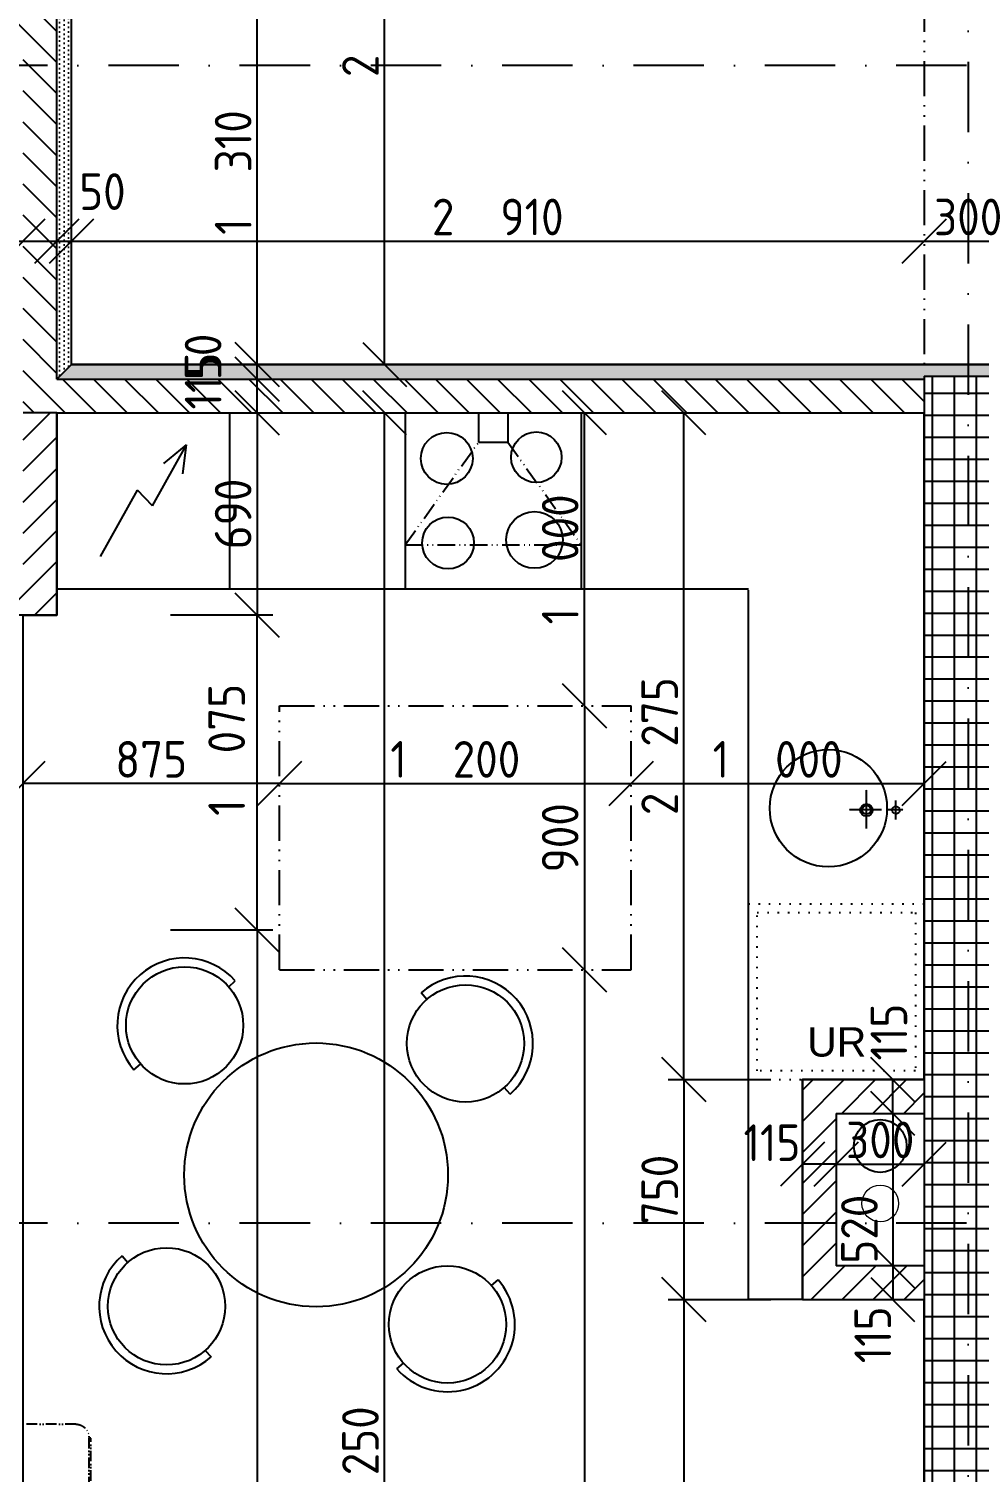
# Model space of a CAD drawing. Extents: x 4511820 to 5180432, y -1526536 to -944957.
# Drawn here: x 5112817 to 5116060, y -1119828 to -1114904 of the extents above; entities that cross this region are included whole.
import ezdxf

# ---------------------------------------------------------------- set-up
doc = ezdxf.new("R2010")
doc.units = 0
doc.header["$MEASUREMENT"] = 0
for name, pattern in [('ACAD_ISO07W100', [3.5, 0.5, -3]), ('ACAD_ISO12W100', [22, 12, -3, 0.5, -3, 0.5, -3]), ('BODKOCIARKOVANA_3', [5.6, 3, -1.3, 0, -1.3]), ('DASHED', [0.75, 0.5, -0.25])]:
    doc.linetypes.add(name, pattern=pattern)
doc.layers.get('0').update_dxf_attribs({"linetype": 'CONTINUOUS'})
doc.layers.get('Defpoints').update_dxf_attribs({"color": 61, "linetype": 'CONTINUOUS'})
for name, color, linetype in [('KÓTY', 4, 'CONTINUOUS'), ('MÚRY', 1, 'CONTINUOUS'), ('osi', 253, 'CONTINUOUS'), ('Plochy', 41, 'CONTINUOUS'), ('TENKÁ', 7, 'CONTINUOUS'), ('ZARIADENIE', 47, 'CONTINUOUS'), ('ZARIADENIE1', 145, 'CONTINUOUS'), ('ZZ-chladenie', 133, 'CONTINUOUS'), ('zz-vetr', 52, 'CONTINUOUS'), ('ŠRAFY', 82, 'CONTINUOUS')]:
    doc.layers.add(name, color=color, linetype=linetype)
doc.layers.add('zz-kanal-splaskova', color=37, linetype='CONTINUOUS', lineweight=18)
doc.styles.add('ARIAL', font='arial.ttf')
doc.styles.add('STYLE1', font='isocp.shx')
doc.dimstyles.new('STANDARD-50', dxfattribs={"dimtxt": 125, "dimasz": 150, "dimexe": 10, "dimexo": 200, "dimgap": 20, "dimtad": 1, "dimdsep": 46, "dimlunit": 6, "dimtxsty": 'STYLE1', "dimblk1": 'OBLIQUE', "dimblk2": 'OBLIQUE', "dimsah": 1, "dimcen": 2.5, "dimse1": 1, "dimse2": 1, "dimadec": 0, "dimazin": 0, "dimtfac": 1, "dimtmove": 1, "dimatfit": 3, "dimldrblk": 'OBLIQUE', "dimfxl": 1, "dimtolj": 1, "dimtzin": 0, "dimarcsym": 0})
pattern_1 = [(45, (515270.5, 303822), (-53.0330086, 53.0330086), [])]

# ---------------------------------------------------------------- blocks, each defined once
blk = doc.blocks.new('stol kruh')
at = {"layer": 'ZARIADENIE', "ltscale": 0.25}
for p, q in [((4441014, -1342243.9), (4441036.5, -1342224.1)), ((4441690.1, -1342287.3), (4441670.3, -1342264.8)), ((4440690.9, -1342527.6), (4440713.4, -1342507.8)), ((4441974.3, -1342610), (4441954.5, -1342587.5)), ((4440650.1, -1343161.8), (4440670, -1343184.3)), ((4441910.8, -1343263.8), (4441933.3, -1343244)), ((4440934.3, -1343484.5), (4440954.1, -1343507)), ((4441588.1, -1343548), (4441610.6, -1343528.2))]:
    blk.add_line(p, q, dxfattribs=at)
for centre, radius in [((4440863.7, -1342375.8), 200), ((4441822.3, -1342437.4), 200), ((4441312.2, -1342885.9), 450), ((4440802.1, -1343334.4), 200), ((4441760.7, -1343396), 200)]:
    blk.add_circle(centre, radius, dxfattribs=at)
for centre, start, end in [((4440863.7, -1342375.8), 41.2828, 221.2828), ((4441822.3, -1342437.4), 311.3675, 131.3675), ((4440802.1, -1343334.4), 131.3675, 311.3675), ((4441760.7, -1343396), 221.3675, 41.3675)]:
    blk.add_arc(centre, 230, start, end, dxfattribs=at)
blk = doc.blocks.new('_OBLIQUE')
at = {"color": 0, "linetype": 'ByBlock'}
blk.add_line((-0.5, -0.5), (0.5, 0.5), dxfattribs=at)
blk = doc.blocks.new('*D17739')
at = {"layer": 'Defpoints', "color": 0}
for p in [(5110547.5, -1115628.5), (5112797.5, -1115628.5), (5112797.5, -1115628.5)]:
    blk.add_point(p, dxfattribs=at)
at = {"layer": 'KÓTY', "color": 0, "lineweight": -2}
blk.add_line((5110547.5, -1115628.5), (5112797.5, -1115628.5), dxfattribs=at)
at = {"layer": 'KÓTY', "color": 0, "linetype": 'ByBlock', "lineweight": -2, "xscale": 150, "yscale": 150, "zscale": 150, "rotation": 180}
blk.add_blockref('_OBLIQUE', (5110547.5, -1115628.5), dxfattribs=at)
at = {"layer": 'KÓTY', "color": 0, "linetype": 'ByBlock', "lineweight": -2, "xscale": 150, "yscale": 150, "zscale": 150}
blk.add_blockref('_OBLIQUE', (5112797.5, -1115628.5), dxfattribs=at)
at = {"layer": 'KÓTY', "color": 0, "insert": (5111672.5, -1115546), "char_height": 125, "attachment_point": 5, "style": 'STYLE1'}
blk.add_mtext('\\A1;2ﾠ250', dxfattribs=at)
blk = doc.blocks.new('*D17740')
at = {"layer": 'Defpoints', "color": 0}
for p in [(5112797.5, -1115628.5), (5112912.5, -1115628.5), (5112912.5, -1115628.5)]:
    blk.add_point(p, dxfattribs=at)
at = {"layer": 'KÓTY', "color": 0, "lineweight": -2}
blk.add_line((5112797.5, -1115628.5), (5112912.5, -1115628.5), dxfattribs=at)
at = {"layer": 'KÓTY', "color": 0, "linetype": 'ByBlock', "lineweight": -2, "xscale": 150, "yscale": 150, "zscale": 150, "rotation": 180}
blk.add_blockref('_OBLIQUE', (5112797.5, -1115628.5), dxfattribs=at)
at = {"layer": 'KÓTY', "color": 0, "linetype": 'ByBlock', "lineweight": -2, "xscale": 150, "yscale": 150, "zscale": 150}
blk.add_blockref('_OBLIQUE', (5112912.5, -1115628.5), dxfattribs=at)
at = {"layer": 'KÓTY', "color": 0, "insert": (5112603, -1115491.5), "char_height": 125, "attachment_point": 5, "style": 'STYLE1'}
blk.add_mtext('\\A1;115', dxfattribs=at)
blk = doc.blocks.new('*D17741')
at = {"layer": 'Defpoints', "color": 0}
for p in [(5112912.5, -1115628.5), (5112962.5, -1115628.5), (5112962.5, -1115628.5)]:
    blk.add_point(p, dxfattribs=at)
at = {"layer": 'KÓTY', "color": 0, "lineweight": -2}
blk.add_line((5112912.5, -1115628.5), (5112962.5, -1115628.5), dxfattribs=at)
at = {"layer": 'KÓTY', "color": 0, "linetype": 'ByBlock', "lineweight": -2, "xscale": 150, "yscale": 150, "zscale": 150, "rotation": 180}
blk.add_blockref('_OBLIQUE', (5112912.5, -1115628.5), dxfattribs=at)
at = {"layer": 'KÓTY', "color": 0, "linetype": 'ByBlock', "lineweight": -2, "xscale": 150, "yscale": 150, "zscale": 150}
blk.add_blockref('_OBLIQUE', (5112962.5, -1115628.5), dxfattribs=at)
at = {"layer": 'KÓTY', "color": 0, "insert": (5113068.5, -1115459.5), "char_height": 125, "attachment_point": 5, "style": 'STYLE1'}
blk.add_mtext('\\A1;50', dxfattribs=at)
blk = doc.blocks.new('*D17742')
at = {"layer": 'Defpoints', "color": 0}
for p in [(5112962.5, -1115628.5), (5115872.5, -1115628.5), (5115872.5, -1115628.5)]:
    blk.add_point(p, dxfattribs=at)
at = {"layer": 'KÓTY', "color": 0, "lineweight": -2}
blk.add_line((5112962.5, -1115628.5), (5115872.5, -1115628.5), dxfattribs=at)
at = {"layer": 'KÓTY', "color": 0, "linetype": 'ByBlock', "lineweight": -2, "xscale": 150, "yscale": 150, "zscale": 150, "rotation": 180}
blk.add_blockref('_OBLIQUE', (5112962.5, -1115628.5), dxfattribs=at)
at = {"layer": 'KÓTY', "color": 0, "linetype": 'ByBlock', "lineweight": -2, "xscale": 150, "yscale": 150, "zscale": 150}
blk.add_blockref('_OBLIQUE', (5115872.5, -1115628.5), dxfattribs=at)
at = {"layer": 'KÓTY', "color": 0, "insert": (5114417.5, -1115546), "char_height": 125, "attachment_point": 5, "style": 'STYLE1'}
blk.add_mtext('\\A1;2ﾠ910', dxfattribs=at)
blk = doc.blocks.new('*D17743')
at = {"layer": 'Defpoints', "color": 0}
for p in [(5115872.5, -1115628.5), (5116172.5, -1115628.5), (5116172.5, -1115628.5)]:
    blk.add_point(p, dxfattribs=at)
at = {"layer": 'KÓTY', "color": 0, "lineweight": -2}
blk.add_line((5115872.5, -1115628.5), (5116172.5, -1115628.5), dxfattribs=at)
at = {"layer": 'KÓTY', "color": 0, "linetype": 'ByBlock', "lineweight": -2, "xscale": 150, "yscale": 150, "zscale": 150, "rotation": 180}
blk.add_blockref('_OBLIQUE', (5115872.5, -1115628.5), dxfattribs=at)
at = {"layer": 'KÓTY', "color": 0, "linetype": 'ByBlock', "lineweight": -2, "xscale": 150, "yscale": 150, "zscale": 150}
blk.add_blockref('_OBLIQUE', (5116172.5, -1115628.5), dxfattribs=at)
at = {"layer": 'KÓTY', "color": 0, "insert": (5116022.5, -1115546), "char_height": 125, "attachment_point": 5, "style": 'STYLE1'}
blk.add_mtext('\\A1;300', dxfattribs=at)
blk = doc.blocks.new('*D17803')
at = {"layer": 'Defpoints', "color": 0}
for p in [(5114031.5, -1116214.2), (5114868.5, -1116214.2), (5114868.5, -1123464.2)]:
    blk.add_point(p, dxfattribs=at)
at = {"layer": 'KÓTY', "color": 0, "lineweight": -2}
blk.add_line((5114031.5, -1123464.2), (5114031.5, -1116214.2), dxfattribs=at)
at = {"layer": 'KÓTY', "color": 0, "linetype": 'ByBlock', "lineweight": -2, "xscale": 150, "yscale": 150, "zscale": 150}
for p, rotation in [((5114031.5, -1116214.2), 90), ((5114031.5, -1123464.2), 270)]:
    blk.add_blockref('_OBLIQUE', p, dxfattribs=dict(at, rotation=rotation))
at = {"layer": 'KÓTY', "color": 0, "insert": (5113949, -1119839.2), "char_height": 125, "attachment_point": 5, "rotation": 90, "style": 'STYLE1'}
blk.add_mtext('\\A1;7ﾠ250', dxfattribs=at)
blk = doc.blocks.new('*D17806')
at = {"layer": 'Defpoints', "color": 0}
for p in [(5114031.5, -1113604.2), (5114031.5, -1113604.2), (5114031.5, -1116049.2)]:
    blk.add_point(p, dxfattribs=at)
at = {"layer": 'KÓTY', "color": 0, "lineweight": -2}
blk.add_line((5114031.5, -1116049.2), (5114031.5, -1113604.2), dxfattribs=at)
at = {"layer": 'KÓTY', "color": 0, "linetype": 'ByBlock', "lineweight": -2, "xscale": 150, "yscale": 150, "zscale": 150}
for p, rotation in [((5114031.5, -1113604.2), 90), ((5114031.5, -1116049.2), 270)]:
    blk.add_blockref('_OBLIQUE', p, dxfattribs=dict(at, rotation=rotation))
at = {"layer": 'KÓTY', "color": 0, "insert": (5113949, -1114826.7), "char_height": 125, "attachment_point": 5, "rotation": 90, "style": 'STYLE1'}
blk.add_mtext('\\A1;2ﾠ445', dxfattribs=at)
blk = doc.blocks.new('*D17820')
at = {"layer": 'Defpoints', "color": 0}
for p in [(5112750, -1117979.2), (5112870, -1123464.2), (5113597, -1123464.2)]:
    blk.add_point(p, dxfattribs=at)
at = {"layer": 'KÓTY', "color": 0, "lineweight": -2}
blk.add_line((5113597, -1117979.2), (5113597, -1123464.2), dxfattribs=at)
at = {"layer": 'KÓTY', "color": 0, "linetype": 'ByBlock', "lineweight": -2, "xscale": 150, "yscale": 150, "zscale": 150}
for p, rotation in [((5113597, -1117979.2), 90), ((5113597, -1123464.2), 270)]:
    blk.add_blockref('_OBLIQUE', p, dxfattribs=dict(at, rotation=rotation))
at = {"layer": 'KÓTY', "color": 0, "insert": (5113514.5, -1120721.7), "char_height": 125, "attachment_point": 5, "rotation": 90, "style": 'STYLE1'}
blk.add_mtext('\\A1;5ﾠ485', dxfattribs=at)
blk = doc.blocks.new('*D17821')
at = {"layer": 'Defpoints', "color": 0}
for p in [(5112797.5, -1116904.2), (5113597, -1116904.2), (5112797.5, -1117979.2)]:
    blk.add_point(p, dxfattribs=at)
at = {"layer": 'KÓTY', "color": 0, "lineweight": -2}
blk.add_line((5113597, -1117979.2), (5113597, -1116904.2), dxfattribs=at)
at = {"layer": 'KÓTY', "color": 0, "linetype": 'ByBlock', "lineweight": -2, "xscale": 150, "yscale": 150, "zscale": 150}
for p, rotation in [((5113597, -1116904.2), 90), ((5113597, -1117979.2), 270)]:
    blk.add_blockref('_OBLIQUE', p, dxfattribs=dict(at, rotation=rotation))
at = {"layer": 'KÓTY', "color": 0, "insert": (5113492.5, -1117364), "char_height": 125, "attachment_point": 5, "rotation": 90, "style": 'STYLE1'}
blk.add_mtext('\\A1;1ﾠ075', dxfattribs=at)
blk = doc.blocks.new('*D17822')
at = {"layer": 'Defpoints', "color": 0}
for p in [(5112912.5, -1116214.2), (5112912.5, -1116904.2), (5113597, -1116904.2)]:
    blk.add_point(p, dxfattribs=at)
at = {"layer": 'KÓTY', "color": 0, "lineweight": -2}
blk.add_line((5113597, -1116214.2), (5113597, -1116904.2), dxfattribs=at)
at = {"layer": 'KÓTY', "color": 0, "linetype": 'ByBlock', "lineweight": -2, "xscale": 150, "yscale": 150, "zscale": 150}
for p, rotation in [((5113597, -1116214.2), 90), ((5113597, -1116904.2), 270)]:
    blk.add_blockref('_OBLIQUE', p, dxfattribs=dict(at, rotation=rotation))
at = {"layer": 'KÓTY', "color": 0, "insert": (5113514.5, -1116559.2), "char_height": 125, "attachment_point": 5, "rotation": 90, "style": 'STYLE1'}
blk.add_mtext('\\A1;690', dxfattribs=at)
blk = doc.blocks.new('*D17823')
at = {"layer": 'Defpoints', "color": 0}
for p in [(5113597, -1116099.2), (5113597, -1116099.2), (5113597, -1116214.2)]:
    blk.add_point(p, dxfattribs=at)
at = {"layer": 'KÓTY', "color": 0, "lineweight": -2}
blk.add_line((5113597, -1116214.2), (5113597, -1116099.2), dxfattribs=at)
at = {"layer": 'KÓTY', "color": 0, "linetype": 'ByBlock', "lineweight": -2, "xscale": 150, "yscale": 150, "zscale": 150}
for p, rotation in [((5113597, -1116099.2), 90), ((5113597, -1116214.2), 270)]:
    blk.add_blockref('_OBLIQUE', p, dxfattribs=dict(at, rotation=rotation))
at = {"layer": 'KÓTY', "color": 0, "insert": (5113412, -1116105.9), "char_height": 125, "attachment_point": 5, "rotation": 90, "style": 'STYLE1'}
blk.add_mtext('\\A1;115', dxfattribs=at)
blk = doc.blocks.new('*D17824')
at = {"layer": 'Defpoints', "color": 0}
for p in [(5113597, -1116049.2), (5113597, -1116049.2), (5113597, -1116099.2)]:
    blk.add_point(p, dxfattribs=at)
at = {"layer": 'KÓTY', "color": 0, "lineweight": -2}
blk.add_line((5113597, -1116099.2), (5113597, -1116049.2), dxfattribs=at)
at = {"layer": 'KÓTY', "color": 0, "linetype": 'ByBlock', "lineweight": -2, "xscale": 150, "yscale": 150, "zscale": 150}
for p, rotation in [((5113597, -1116049.2), 90), ((5113597, -1116099.2), 270)]:
    blk.add_blockref('_OBLIQUE', p, dxfattribs=dict(at, rotation=rotation))
at = {"layer": 'KÓTY', "color": 0, "insert": (5113412, -1116023.4), "char_height": 125, "attachment_point": 5, "rotation": 90, "style": 'STYLE1'}
blk.add_mtext('\\A1;50', dxfattribs=at)
blk = doc.blocks.new('*D17826')
at = {"layer": 'Defpoints', "color": 0}
for p in [(5115299.5, -1118489.2), (5115052.5, -1119239.2), (5115299.5, -1119239.2)]:
    blk.add_point(p, dxfattribs=at)
at = {"layer": 'KÓTY', "color": 0, "lineweight": -2}
blk.add_line((5115052.5, -1118489.2), (5115052.5, -1119239.2), dxfattribs=at)
at = {"layer": 'KÓTY', "color": 0, "linetype": 'ByBlock', "lineweight": -2, "xscale": 150, "yscale": 150, "zscale": 150}
for p, rotation in [((5115052.5, -1118489.2), 90), ((5115052.5, -1119239.2), 270)]:
    blk.add_blockref('_OBLIQUE', p, dxfattribs=dict(at, rotation=rotation))
at = {"layer": 'KÓTY', "color": 0, "insert": (5114970, -1118864.2), "char_height": 125, "attachment_point": 5, "rotation": 90, "style": 'STYLE1'}
blk.add_mtext('\\A1;750', dxfattribs=at)
blk = doc.blocks.new('*D17827')
at = {"layer": 'Defpoints', "color": 0}
for p in [(5115457.5, -1119239.2), (5115052.5, -1123464.2), (5115457.5, -1123464.2)]:
    blk.add_point(p, dxfattribs=at)
at = {"layer": 'KÓTY', "color": 0, "lineweight": -2}
blk.add_line((5115052.5, -1119239.2), (5115052.5, -1123464.2), dxfattribs=at)
at = {"layer": 'KÓTY', "color": 0, "linetype": 'ByBlock', "lineweight": -2, "xscale": 150, "yscale": 150, "zscale": 150}
for p, rotation in [((5115052.5, -1119239.2), 90), ((5115052.5, -1123464.2), 270)]:
    blk.add_blockref('_OBLIQUE', p, dxfattribs=dict(at, rotation=rotation))
at = {"layer": 'KÓTY', "color": 0, "insert": (5114970, -1121351.7), "char_height": 125, "attachment_point": 5, "rotation": 90, "style": 'STYLE1'}
blk.add_mtext('\\A1;4ﾠ225', dxfattribs=at)
blk = doc.blocks.new('*D17828')
at = {"layer": 'Defpoints', "color": 0}
for p in [(5115052.5, -1116214.2), (5115457.5, -1116214.2), (5115457.5, -1118489.2)]:
    blk.add_point(p, dxfattribs=at)
at = {"layer": 'KÓTY', "color": 0, "lineweight": -2}
blk.add_line((5115052.5, -1118489.2), (5115052.5, -1116214.2), dxfattribs=at)
at = {"layer": 'KÓTY', "color": 0, "linetype": 'ByBlock', "lineweight": -2, "xscale": 150, "yscale": 150, "zscale": 150}
for p, rotation in [((5115052.5, -1116214.2), 90), ((5115052.5, -1118489.2), 270)]:
    blk.add_blockref('_OBLIQUE', p, dxfattribs=dict(at, rotation=rotation))
at = {"layer": 'KÓTY', "color": 0, "insert": (5114970, -1117351.7), "char_height": 125, "attachment_point": 5, "rotation": 90, "style": 'STYLE1'}
blk.add_mtext('\\A1;2ﾠ275', dxfattribs=at)
blk = doc.blocks.new('*D17829')
at = {"layer": 'Defpoints', "color": 0}
for p in [(5112962.5, -1114739.2), (5113597, -1114739.2), (5112962.5, -1116049.2)]:
    blk.add_point(p, dxfattribs=at)
at = {"layer": 'KÓTY', "color": 0, "lineweight": -2}
blk.add_line((5113597, -1116049.2), (5113597, -1114739.2), dxfattribs=at)
at = {"layer": 'KÓTY', "color": 0, "linetype": 'ByBlock', "lineweight": -2, "xscale": 150, "yscale": 150, "zscale": 150}
for p, rotation in [((5113597, -1114739.2), 90), ((5113597, -1116049.2), 270)]:
    blk.add_blockref('_OBLIQUE', p, dxfattribs=dict(at, rotation=rotation))
at = {"layer": 'KÓTY', "color": 0, "insert": (5113514.5, -1115394.2), "char_height": 125, "attachment_point": 5, "rotation": 90, "style": 'STYLE1'}
blk.add_mtext('\\A1;1ﾠ310', dxfattribs=at)
blk = doc.blocks.new('*D17831')
at = {"layer": 'Defpoints', "color": 0}
for p in [(5115572.5, -1118604.2), (5115872.5, -1118604.2), (5115872.5, -1118777.5)]:
    blk.add_point(p, dxfattribs=at)
at = {"layer": 'KÓTY', "color": 0, "lineweight": -2}
blk.add_line((5115572.5, -1118777.5), (5115872.5, -1118777.5), dxfattribs=at)
at = {"layer": 'KÓTY', "color": 0, "linetype": 'ByBlock', "lineweight": -2, "xscale": 150, "yscale": 150, "zscale": 150, "rotation": 180}
blk.add_blockref('_OBLIQUE', (5115572.5, -1118777.5), dxfattribs=at)
at = {"layer": 'KÓTY', "color": 0, "linetype": 'ByBlock', "lineweight": -2, "xscale": 150, "yscale": 150, "zscale": 150}
blk.add_blockref('_OBLIQUE', (5115872.5, -1118777.5), dxfattribs=at)
at = {"layer": 'KÓTY', "color": 0, "insert": (5115722.5, -1118695), "char_height": 125, "attachment_point": 5, "style": 'STYLE1'}
blk.add_mtext('\\A1;300', dxfattribs=at)
blk = doc.blocks.new('*D17832')
at = {"layer": 'Defpoints', "color": 0}
for p in [(5115572.5, -1118604.2), (5115572.5, -1119124.2), (5115765, -1119124.2)]:
    blk.add_point(p, dxfattribs=at)
at = {"layer": 'KÓTY', "color": 0, "lineweight": -2}
blk.add_line((5115765, -1118604.2), (5115765, -1119124.2), dxfattribs=at)
at = {"layer": 'KÓTY', "color": 0, "linetype": 'ByBlock', "lineweight": -2, "xscale": 150, "yscale": 150, "zscale": 150}
for p, rotation in [((5115765, -1118604.2), 90), ((5115765, -1119124.2), 270)]:
    blk.add_blockref('_OBLIQUE', p, dxfattribs=dict(at, rotation=rotation))
at = {"layer": 'KÓTY', "color": 0, "insert": (5115651.5, -1118999.5), "char_height": 125, "attachment_point": 5, "rotation": 90, "style": 'STYLE1'}
blk.add_mtext('\\A1;520', dxfattribs=at)
blk = doc.blocks.new('*D17833')
at = {"layer": 'Defpoints', "color": 0}
for p in [(5115457.5, -1118777.5), (5115457.5, -1118777.5), (5115572.5, -1118777.5)]:
    blk.add_point(p, dxfattribs=at)
at = {"layer": 'KÓTY', "color": 0, "lineweight": -2}
blk.add_line((5115572.5, -1118777.5), (5115457.5, -1118777.5), dxfattribs=at)
at = {"layer": 'KÓTY', "color": 0, "linetype": 'ByBlock', "lineweight": -2, "xscale": 150, "yscale": 150, "zscale": 150, "rotation": 180}
blk.add_blockref('_OBLIQUE', (5115457.5, -1118777.5), dxfattribs=at)
at = {"layer": 'KÓTY', "color": 0, "linetype": 'ByBlock', "lineweight": -2, "xscale": 150, "yscale": 150, "zscale": 150}
blk.add_blockref('_OBLIQUE', (5115572.5, -1118777.5), dxfattribs=at)
at = {"layer": 'KÓTY', "color": 0, "insert": (5115353, -1118704.5), "char_height": 125, "attachment_point": 5, "style": 'STYLE1'}
blk.add_mtext('\\A1;115', dxfattribs=at)
blk = doc.blocks.new('*D17834')
at = {"layer": 'Defpoints', "color": 0}
for p in [(5115572.5, -1119124.2), (5115572.5, -1119239.2), (5115765, -1119239.2)]:
    blk.add_point(p, dxfattribs=at)
at = {"layer": 'KÓTY', "color": 0, "lineweight": -2}
blk.add_line((5115765, -1119124.2), (5115765, -1119239.2), dxfattribs=at)
at = {"layer": 'KÓTY', "color": 0, "linetype": 'ByBlock', "lineweight": -2, "xscale": 150, "yscale": 150, "zscale": 150}
for p, rotation in [((5115765, -1119124.2), 90), ((5115765, -1119239.2), 270)]:
    blk.add_blockref('_OBLIQUE', p, dxfattribs=dict(at, rotation=rotation))
at = {"layer": 'KÓTY', "color": 0, "insert": (5115697, -1119360), "char_height": 125, "attachment_point": 5, "rotation": 90, "style": 'STYLE1'}
blk.add_mtext('\\A1;115', dxfattribs=at)
blk = doc.blocks.new('*D17835')
at = {"layer": 'Defpoints', "color": 0}
for p in [(5115765, -1118489.2), (5115765, -1118489.2), (5115765, -1118604.2)]:
    blk.add_point(p, dxfattribs=at)
at = {"layer": 'KÓTY', "color": 0, "lineweight": -2}
blk.add_line((5115765, -1118604.2), (5115765, -1118489.2), dxfattribs=at)
at = {"layer": 'KÓTY', "color": 0, "linetype": 'ByBlock', "lineweight": -2, "xscale": 150, "yscale": 150, "zscale": 150}
for p, rotation in [((5115765, -1118489.2), 90), ((5115765, -1118604.2), 270)]:
    blk.add_blockref('_OBLIQUE', p, dxfattribs=dict(at, rotation=rotation))
at = {"layer": 'KÓTY', "color": 0, "insert": (5115752, -1118327), "char_height": 125, "attachment_point": 5, "rotation": 90, "style": 'STYLE1'}
blk.add_mtext('\\A1;115', dxfattribs=at)
blk = doc.blocks.new('*D17836')
at = {"layer": 'Defpoints', "color": 0}
for p in [(5113672.5, -1117002.7), (5114872.5, -1117002.7), (5114872.5, -1117479)]:
    blk.add_point(p, dxfattribs=at)
at = {"layer": 'KÓTY', "color": 0, "lineweight": -2}
blk.add_line((5113672.5, -1117479), (5114872.5, -1117479), dxfattribs=at)
at = {"layer": 'KÓTY', "color": 0, "linetype": 'ByBlock', "lineweight": -2, "xscale": 150, "yscale": 150, "zscale": 150, "rotation": 180}
blk.add_blockref('_OBLIQUE', (5113672.5, -1117479), dxfattribs=at)
at = {"layer": 'KÓTY', "color": 0, "linetype": 'ByBlock', "lineweight": -2, "xscale": 150, "yscale": 150, "zscale": 150}
blk.add_blockref('_OBLIQUE', (5114872.5, -1117479), dxfattribs=at)
at = {"layer": 'KÓTY', "color": 0, "insert": (5114272.5, -1117396.5), "char_height": 125, "attachment_point": 5, "style": 'STYLE1'}
blk.add_mtext('\\A1;1ﾠ200', dxfattribs=at)
blk = doc.blocks.new('*D17837')
at = {"layer": 'Defpoints', "color": 0}
for p in [(5113672.5, -1117214.2), (5113672.5, -1118114.2), (5114713, -1118114.2)]:
    blk.add_point(p, dxfattribs=at)
at = {"layer": 'KÓTY', "color": 0, "lineweight": -2}
blk.add_line((5114713, -1117214.2), (5114713, -1118114.2), dxfattribs=at)
at = {"layer": 'KÓTY', "color": 0, "linetype": 'ByBlock', "lineweight": -2, "xscale": 150, "yscale": 150, "zscale": 150}
for p, rotation in [((5114713, -1117214.2), 90), ((5114713, -1118114.2), 270)]:
    blk.add_blockref('_OBLIQUE', p, dxfattribs=dict(at, rotation=rotation))
at = {"layer": 'KÓTY', "color": 0, "insert": (5114630.5, -1117664.2), "char_height": 125, "attachment_point": 5, "rotation": 90, "style": 'STYLE1'}
blk.add_mtext('\\A1;900', dxfattribs=at)
blk = doc.blocks.new('*D17838')
at = {"layer": 'Defpoints', "color": 0}
for p in [(5112797.5, -1117479), (5112797.5, -1117479), (5113672.5, -1117479)]:
    blk.add_point(p, dxfattribs=at)
at = {"layer": 'KÓTY', "color": 0, "lineweight": -2}
blk.add_line((5113672.5, -1117479), (5112797.5, -1117479), dxfattribs=at)
at = {"layer": 'KÓTY', "color": 0, "linetype": 'ByBlock', "lineweight": -2, "xscale": 150, "yscale": 150, "zscale": 150, "rotation": 180}
blk.add_blockref('_OBLIQUE', (5112797.5, -1117479), dxfattribs=at)
at = {"layer": 'KÓTY', "color": 0, "linetype": 'ByBlock', "lineweight": -2, "xscale": 150, "yscale": 150, "zscale": 150}
blk.add_blockref('_OBLIQUE', (5113672.5, -1117479), dxfattribs=at)
at = {"layer": 'KÓTY', "color": 0, "insert": (5113235, -1117396.5), "char_height": 125, "attachment_point": 5, "style": 'STYLE1'}
blk.add_mtext('\\A1;875', dxfattribs=at)
blk = doc.blocks.new('*D17839')
at = {"layer": 'Defpoints', "color": 0}
for p in [(5114872.5, -1117479), (5115872.5, -1117479), (5115872.5, -1117479)]:
    blk.add_point(p, dxfattribs=at)
at = {"layer": 'KÓTY', "color": 0, "lineweight": -2}
blk.add_line((5114872.5, -1117479), (5115872.5, -1117479), dxfattribs=at)
at = {"layer": 'KÓTY', "color": 0, "linetype": 'ByBlock', "lineweight": -2, "xscale": 150, "yscale": 150, "zscale": 150, "rotation": 180}
blk.add_blockref('_OBLIQUE', (5114872.5, -1117479), dxfattribs=at)
at = {"layer": 'KÓTY', "color": 0, "linetype": 'ByBlock', "lineweight": -2, "xscale": 150, "yscale": 150, "zscale": 150}
blk.add_blockref('_OBLIQUE', (5115872.5, -1117479), dxfattribs=at)
at = {"layer": 'KÓTY', "color": 0, "insert": (5115372.5, -1117396.5), "char_height": 125, "attachment_point": 5, "style": 'STYLE1'}
blk.add_mtext('\\A1;1ﾠ000', dxfattribs=at)
blk = doc.blocks.new('*D17840')
at = {"layer": 'Defpoints', "color": 0}
for p in [(5114872.5, -1118114.2), (5114713, -1123464.2), (5114872.5, -1123464.2)]:
    blk.add_point(p, dxfattribs=at)
at = {"layer": 'KÓTY', "color": 0, "lineweight": -2}
blk.add_line((5114713, -1118114.2), (5114713, -1123464.2), dxfattribs=at)
at = {"layer": 'KÓTY', "color": 0, "linetype": 'ByBlock', "lineweight": -2, "xscale": 150, "yscale": 150, "zscale": 150}
for p, rotation in [((5114713, -1118114.2), 90), ((5114713, -1123464.2), 270)]:
    blk.add_blockref('_OBLIQUE', p, dxfattribs=dict(at, rotation=rotation))
at = {"layer": 'KÓTY', "color": 0, "insert": (5114630.5, -1120789.2), "char_height": 125, "attachment_point": 5, "rotation": 90, "style": 'STYLE1'}
blk.add_mtext('\\A1;5ﾠ350', dxfattribs=at)
blk = doc.blocks.new('*D17841')
at = {"layer": 'Defpoints', "color": 0}
for p in [(5114713, -1116214.2), (5114872.5, -1116214.2), (5114872.5, -1117214.2)]:
    blk.add_point(p, dxfattribs=at)
at = {"layer": 'KÓTY', "color": 0, "lineweight": -2}
blk.add_line((5114713, -1117214.2), (5114713, -1116214.2), dxfattribs=at)
at = {"layer": 'KÓTY', "color": 0, "linetype": 'ByBlock', "lineweight": -2, "xscale": 150, "yscale": 150, "zscale": 150}
for p, rotation in [((5114713, -1116214.2), 90), ((5114713, -1117214.2), 270)]:
    blk.add_blockref('_OBLIQUE', p, dxfattribs=dict(at, rotation=rotation))
at = {"layer": 'KÓTY', "color": 0, "insert": (5114630.5, -1116714.2), "char_height": 125, "attachment_point": 5, "rotation": 90, "style": 'STYLE1'}
blk.add_mtext('\\A1;1ﾠ000', dxfattribs=at)
blk = doc.blocks.new('chlad2')
at = {"layer": 'ZZ-chladenie', "linetype": 'ACAD_ISO12W100', "ltscale": 3}
for p, q in [((5102412.5, -1105747.3), (5102592.5, -1105747.3)), ((5102412.5, -1106448.4), (5102592.5, -1106448.4))]:
    blk.add_line(p, q, dxfattribs=at)
blk.add_lwpolyline([(5102367.5, -1106402), (5102360.8, -1106402), (5102360.8, -1105794.8), (5102367.5, -1105794.8)], close=True, dxfattribs=at)
for centre, start, end in [((5102412.5, -1105792.3), 90, 180), ((5102412.5, -1106403.4), 180, 270)]:
    blk.add_arc(centre, 45, start, end, dxfattribs=at)

msp = doc.modelspace()

# ---------------------------------------------------------------- hatches: boundary and pattern name
at = {"layer": 'ŠRAFY', "ltscale": 0.25}
h = msp.add_hatch(dxfattribs=at)
h.set_pattern_fill('ANSI31', color=256, scale=600, angle=90, style=0)
h.set_pattern_definition([(135, (-2904913.184, 222662.926), (-53.0330086, -53.0330086), [])])
h.paths.add_polyline_path([(5109532.5, -1114389.191), (5110432.5, -1114389.191), (5110432.5, -1114789.191), (5110432.5, -1114904.191), (5110547.5, -1114904.191), (5112797.5, -1114904.191), (5112797.5, -1116214.191), (5112912.5, -1116214.191), (5115872.5, -1116214.191), (5115872.5, -1116099.191), (5112912.5, -1116099.191), (5112912.5, -1114789.191), (5110547.5, -1114789.191), (5110547.5, -1114274.191), (5109532.5, -1114274.191)])
at = {"layer": 'ŠRAFY'}
h = msp.add_hatch(dxfattribs=at)
h.set_pattern_fill('DOTS', color=256, scale=250, angle=90)
h.paths.add_polyline_path([(5112912.5, -1116099.191), (5112962.5, -1116049.191), (5112962.5, -1114739.191), (5112912.5, -1114789.191)])
h = msp.add_hatch(dxfattribs=at)
h.set_pattern_fill('DOTS', color=256, scale=250, angle=90)
h.paths.add_polyline_path([(5112962.5, -1116049.191), (5112912.5, -1116099.191), (5115872.5, -1116099.191), (5115872.5, -1116089.191), (5116172.5, -1116089.191), (5116172.5, -1116049.191), (5115872.5, -1116049.191)])
at = {"layer": 'ŠRAFY', "ltscale": 0.25}
h = msp.add_hatch(dxfattribs=at)
h.set_pattern_fill('ANSI37', color=256, scale=600, angle=45)
h.set_pattern_definition([(90, (-3307273.674, 668852.734), (-75, 1e-14), []), (180, (-3307273.674, 668852.734), (-1e-14, -75), [])])
h.paths.add_polyline_path([(5116172.5, -1122229.191), (5116172.5, -1116089.191), (5115872.5, -1116089.191), (5115872.5, -1116099.191), (5115872.5, -1116214.191), (5115872.5, -1118489.191), (5115872.5, -1118604.191), (5115872.5, -1119124.191), (5115872.5, -1119239.191), (5115872.5, -1123464.191), (5116172.5, -1123464.191)])
h = msp.add_hatch(dxfattribs=at)
h.set_pattern_fill('ANSI31', color=256, scale=600, style=0)
h.set_pattern_definition(pattern_1)
h.paths.add_polyline_path([(5111997.5, -1116789.191), (5111907.5, -1116789.191), (5111897.5, -1116789.191), (5111897.5, -1116904.191), (5111907.5, -1116904.191), (5112912.5, -1116904.191), (5112912.5, -1116814.191), (5112912.5, -1116214.191), (5112797.5, -1116214.191), (5112797.5, -1116789.191)])
h = msp.add_hatch(dxfattribs=at)
h.set_pattern_fill('ANSI31', color=256, scale=600, style=0)
h.set_pattern_definition(pattern_1)
h.paths.add_polyline_path([(5115572.5, -1119124.191), (5115572.5, -1118604.191), (5115872.5, -1118604.191), (5115872.5, -1118489.191), (5115457.5, -1118489.191), (5115457.5, -1119239.191), (5115872.5, -1119239.191), (5115872.5, -1119124.191), (5115652.5, -1119124.191)])

# ---------------------------------------------------------------- linework, layer by layer
at = {"layer": 'KÓTY'}
msp.add_line((5112962.5, -1116049.191), (5112912.5, -1116099.191), dxfattribs=at)
at = {"layer": 'KÓTY', "ltscale": 0.25}
for p, q in [((5113650.403, -1116904.191), (5113300.403, -1116904.191)), ((5113650.403, -1117979.191), (5113300.403, -1117979.191))]:
    msp.add_line(p, q, dxfattribs=at)
at = {"layer": 'KÓTY', "ltscale": 25}
for p, q in [((5114999.097, -1118489.191), (5115349.097, -1118489.191)), ((5114999.097, -1119239.191), (5115349.097, -1119239.191))]:
    msp.add_line(p, q, dxfattribs=at)
at = {"layer": 'MÚRY'}
for p, q in [((5112962.5, -1116049.191), (5112962.5, -1114739.191)), ((5112962.5, -1116049.191), (5116172.5, -1116049.191)), ((5112912.5, -1116214.191), (5115872.5, -1116214.191)), ((5115872.5, -1119124.191), (5115572.5, -1119124.191)), ((5115872.5, -1119124.191), (5115652.5, -1119124.191)), ((5115872.5, -1123464.191), (5115872.5, -1119239.191))]:
    msp.add_line(p, q, dxfattribs=at)
at = {"layer": 'MÚRY', "ltscale": 0.25}
for p, q in [((5112912.5, -1116214.191), (5112912.5, -1116904.191)), ((5115872.5, -1118489.191), (5115872.5, -1116214.191)), ((5112912.5, -1116904.191), (5111897.5, -1116904.191)), ((5115457.5, -1118489.191), (5115872.5, -1118489.191)), ((5115457.5, -1119239.191), (5115457.5, -1118489.191)), ((5115572.5, -1118604.191), (5115872.5, -1118604.191)), ((5115572.5, -1118604.191), (5115572.5, -1119124.191)), ((5115872.5, -1118604.191), (5115872.5, -1119124.191)), ((5115457.5, -1119239.191), (5115872.5, -1119239.191))]:
    msp.add_line(p, q, dxfattribs=at)
at = {"layer": 'osi', "linetype": 'BODKOCIARKOVANA_3', "ltscale": 80}
for p, q in [((5116022.5, -1109191.097), (5116022.5, -1141119)), ((5157242.5, -1115029.191), (5093572.5, -1115029.191)), ((5157242.5, -1118979.191), (5093572.5, -1118979.191))]:
    msp.add_line(p, q, dxfattribs=at)
at = {"layer": 'Plochy'}
for points in [[(5109532.5, -1114224.191), (5109532.5, -1112969.191), (5112982.5, -1112969.191), (5112982.5, -1113604.191), (5115872.5, -1113604.191), (5115872.5, -1114794.191), (5116172.5, -1114794.191), (5116172.5, -1116049.191), (5112962.5, -1116049.191), (5112962.5, -1114739.191), (5110597.5, -1114739.191), (5110597.5, -1114224.191)], [(5112797.5, -1123464.191), (5112797.5, -1116904.191), (5112912.5, -1116904.191), (5112912.5, -1116214.191), (5115872.5, -1116214.191), (5115872.5, -1118489.191), (5115457.5, -1118489.191), (5115457.5, -1119239.191), (5115872.5, -1119239.191), (5115872.5, -1123464.191)]]:
    msp.add_lwpolyline(points, close=True, dxfattribs=at)
at = {"layer": 'TENKÁ'}
for p, q in [((5112912.5, -1116099.191), (5112912.5, -1114789.191)), ((5112912.5, -1116099.191), (5115872.5, -1116099.191)), ((5115872.5, -1116089.191), (5116172.5, -1116089.191)), ((5115872.5, -1116089.191), (5115872.5, -1116099.191)), ((5115872.5, -1116099.191), (5115872.5, -1116214.191)), ((5112912.5, -1116214.191), (5112797.5, -1116214.191)), ((5115872.5, -1118489.191), (5115872.5, -1118604.191)), ((5115872.5, -1119124.191), (5115872.5, -1119239.191))]:
    msp.add_line(p, q, dxfattribs=at)
at = {"layer": 'TENKÁ', "linetype": 'ACAD_ISO12W100', "ltscale": 10}
for p, q in [((5115872.5, -1114794.191), (5115872.5, -1116049.191)), ((5113672.5, -1118114.191), (5113672.5, -1117214.191)), ((5113672.5, -1117214.191), (5114872.5, -1117214.191)), ((5114872.5, -1118114.191), (5114872.5, -1117214.191)), ((5113672.5, -1118114.191), (5114872.5, -1118114.191))]:
    msp.add_line(p, q, dxfattribs=at)
at = {"layer": 'ZARIADENIE1', "color": 8, "ltscale": 0.25}
for p, q in [((5113502, -1116214.191), (5113502, -1116814.191)), ((5114102, -1116214.191), (5114102, -1116814.191)), ((5114102, -1116214.191), (5114102, -1116814.191)), ((5114352, -1116214.191), (5114352, -1116314.191)), ((5114452, -1116214.191), (5114452, -1116314.191)), ((5114702, -1116214.191), (5114702, -1116814.191)), ((5114702, -1116214.191), (5114702, -1116814.191)), ((5114352, -1116314.191), (5114452, -1116314.191)), ((5112912.5, -1116814.191), (5115272.5, -1116814.191)), ((5115272.5, -1119239.191), (5115272.5, -1116819.191)), ((5115457.5, -1119239.191), (5115272.5, -1119239.191))]:
    msp.add_line(p, q, dxfattribs=at)
at = {"layer": 'ZARIADENIE1', "color": 8}
for p, q in [((5113239.908, -1116531.249), (5113355.624, -1116323.273)), ((5113278.075, -1116386.552), (5113355.624, -1116323.273)), ((5113342.74, -1116422.531), (5113355.624, -1116323.273)), ((5113062.148, -1116704.703), (5113188.075, -1116478.377)), ((5113239.908, -1116531.249), (5113188.075, -1116478.377))]:
    msp.add_line(p, q, dxfattribs=at)
at = {"layer": 'ZARIADENIE1', "color": 8, "linetype": 'ACAD_ISO12W100', "ltscale": 5}
for p, q in [((5114102, -1116664.191), (5114352, -1116314.191)), ((5114452, -1116314.191), (5114702, -1116664.191)), ((5114102, -1116664.191), (5114702, -1116664.191))]:
    msp.add_line(p, q, dxfattribs=at)
at = {"layer": 'ZARIADENIE1', "color": 8, "linetype": 'DASHED'}
for p, q in [((5115675.731, -1117632.23), (5115675.731, -1117500.776)), ((5115776.154, -1117602.105), (5115776.154, -1117536.378)), ((5115726.396, -1117569.242), (5115616.851, -1117569.242)), ((5115800.801, -1117569.242), (5115748.768, -1117569.242))]:
    msp.add_line(p, q, dxfattribs=at)
at = {"layer": 'ZARIADENIE1', "color": 8, "linetype": 'ACAD_ISO07W100', "ltscale": 10}
for p, q in [((5115272.5, -1117889.191), (5115872.5, -1117889.191)), ((5115272.5, -1117889.191), (5115872.5, -1117889.191)), ((5115272.5, -1118489.191), (5115457.5, -1118489.191))]:
    msp.add_line(p, q, dxfattribs=at)
msp.add_lwpolyline([(5115302.5, -1118459.191), (5115302.5, -1117919.191), (5115842.5, -1117919.191), (5115842.5, -1118459.191)], close=True, dxfattribs=at)
at = {"layer": 'ZARIADENIE1', "color": 8, "ltscale": 0.25}
for centre, radius in [((5114243.449, -1116369.957), 88.387), ((5114549.124, -1116365.748), 86.283), ((5114542.803, -1116647.745), 96.805), ((5114247.844, -1116658.267), 88.387), ((5115545.588, -1117563.393), 200)]:
    msp.add_circle(centre, radius, dxfattribs=at)
at = {"layer": 'ZARIADENIE1', "color": 8, "linetype": 'Continuous'}
for centre, radius in [((5115675.464, -1117569.515), 20.877), ((5115675.731, -1117569.242), 14.781)]:
    msp.add_circle(centre, radius, dxfattribs=at)
at = {"layer": 'ZARIADENIE1', "color": 8, "linetype": 'DASHED'}
msp.add_circle((5115776.154, -1117569.555), 12.931, dxfattribs=at)
at = {"layer": 'zz-kanal-splaskova'}
msp.add_circle((5115722.5, -1118911.691), 62.5, dxfattribs=at)
at = {"layer": 'zz-vetr'}
msp.add_circle((5115722.5, -1118715.5), 90, dxfattribs=at)

# ---------------------------------------------------------------- block references
at = {"layer": 'ZARIADENIE'}
msp.add_blockref('stol kruh', (672485.28, 224071.706), dxfattribs=at)
at = {"layer": 'ZZ-chladenie', "xscale": -1}
msp.add_blockref('chlad2', (10215390, -13917.481), dxfattribs=at)

# ---------------------------------------------------------------- texts
at = {"layer": 'ZARIADENIE1', "color": 8, "ltscale": 0.25, "style": 'ARIAL'}
msp.add_text('UR', height=100, dxfattribs=at).set_placement((5115473.31, -1118410.608))

# ---------------------------------------------------------------- dimensions: what is measured, and where the dimension line sits
at = {"layer": 'KÓTY'}
for base, p1, p2, picture, middle in [((5114031.5, -1113604.191), (5114031.5, -1116049.191), (5114031.5, -1113604.191), '*D17806', (5113948.957, -1114826.691)), ((5113597, -1114739.191), (5112962.5, -1116049.191), (5112962.5, -1114739.191), '*D17829', (5113514.457, -1115394.191)), ((5113597, -1116049.191), (5113597, -1116099.191), (5113597, -1116049.191), '*D17824', (5113412, -1116023.441)), ((5113597, -1116099.191), (5113597, -1116214.191), (5113597, -1116099.191), '*D17823', (5113412, -1116105.941)), ((5113597, -1116904.191), (5112912.5, -1116214.191), (5112912.5, -1116904.191), '*D17822', (5113514.5, -1116559.191)), ((5114031.5, -1116214.191), (5114868.5, -1123464.191), (5114868.5, -1116214.191), '*D17803', (5113948.957, -1119839.191)), ((5114713, -1116214.191), (5114872.5, -1117214.191), (5114872.5, -1116214.191), '*D17841', (5114630.457, -1116714.191)), ((5115052.5, -1116214.191), (5115457.5, -1118489.191), (5115457.5, -1116214.191), '*D17828', (5114969.957, -1117351.691)), ((5114713, -1118114.191), (5113672.5, -1117214.191), (5113672.5, -1118114.191), '*D17837', (5114630.5, -1117664.191)), ((5113597, -1123464.191), (5112750, -1117979.191), (5112870, -1123464.191), '*D17820', (5113514.457, -1120721.691)), ((5114713, -1123464.191), (5114872.5, -1118114.191), (5114872.5, -1123464.191), '*D17840', (5114630.457, -1120789.191)), ((5115052.5, -1119239.191), (5115299.5, -1118489.191), (5115299.5, -1119239.191), '*D17826', (5114970, -1118864.191)), ((5115052.5, -1123464.191), (5115457.5, -1119239.191), (5115457.5, -1123464.191), '*D17827', (5114969.957, -1121351.691))]:
    dim = msp.add_linear_dim(base=base, p1=p1, p2=p2, angle=90, dimstyle='STANDARD-50', dxfattribs=at)
    dim.commit()
    dim.dimension.update_dxf_attribs({"geometry": picture, "text_midpoint": middle})
for base, p1, p2, picture, middle in [((5112912.5, -1115628.5), (5112797.5, -1115628.5), (5112912.5, -1115628.5), '*D17740', (5112603, -1115574)), ((5112962.5, -1115628.5), (5112912.5, -1115628.5), (5112962.5, -1115628.5), '*D17741', (5113068.5, -1115542)), ((5115457.5, -1118777.5), (5115572.5, -1118777.5), (5115457.5, -1118777.5), '*D17833', (5115353, -1118787))]:
    dim = msp.add_linear_dim(base=base, p1=p1, p2=p2, dimstyle='STANDARD-50', dxfattribs=at)
    dim.commit()
    dim.dimension.update_dxf_attribs({"geometry": picture, "text_midpoint": middle, "dimtype": 160})
for base, p1, p2, picture, middle in [((5112797.5, -1115628.5), (5110547.5, -1115628.5), (5112797.5, -1115628.5), '*D17739', (5111672.5, -1115545.957)), ((5115872.5, -1115628.5), (5112962.5, -1115628.5), (5115872.5, -1115628.5), '*D17742', (5114417.5, -1115545.957)), ((5116172.5, -1115628.5), (5115872.5, -1115628.5), (5116172.5, -1115628.5), '*D17743', (5116022.5, -1115546)), ((5114872.5, -1117479), (5113672.5, -1117002.691), (5114872.5, -1117002.691), '*D17836', (5114272.5, -1117396.457)), ((5112797.5, -1117479), (5113672.5, -1117479), (5112797.5, -1117479), '*D17838', (5113235, -1117396.5)), ((5115872.5, -1117479), (5114872.5, -1117479), (5115872.5, -1117479), '*D17839', (5115372.5, -1117396.457)), ((5115872.5, -1118777.5), (5115572.5, -1118604.191), (5115872.5, -1118604.191), '*D17831', (5115722.5, -1118695))]:
    dim = msp.add_linear_dim(base=base, p1=p1, p2=p2, dimstyle='STANDARD-50', dxfattribs=at)
    dim.commit()
    dim.dimension.update_dxf_attribs({"geometry": picture, "text_midpoint": middle})
for base, p1, p2, picture, middle in [((5113597, -1116904.191), (5112797.5, -1117979.191), (5112797.5, -1116904.191), '*D17821', (5113575, -1117364)), ((5115765, -1118489.191), (5115765, -1118604.191), (5115765, -1118489.191), '*D17835', (5115834.5, -1118327)), ((5115765, -1119124.191), (5115572.5, -1118604.191), (5115572.5, -1119124.191), '*D17832', (5115734, -1118999.5)), ((5115765, -1119239.191), (5115572.5, -1119124.191), (5115572.5, -1119239.191), '*D17834', (5115779.5, -1119360))]:
    dim = msp.add_linear_dim(base=base, p1=p1, p2=p2, angle=90, dimstyle='STANDARD-50', dxfattribs=at)
    dim.commit()
    dim.dimension.update_dxf_attribs({"geometry": picture, "text_midpoint": middle, "dimtype": 160})

doc.saveas('drawing.dxf')
